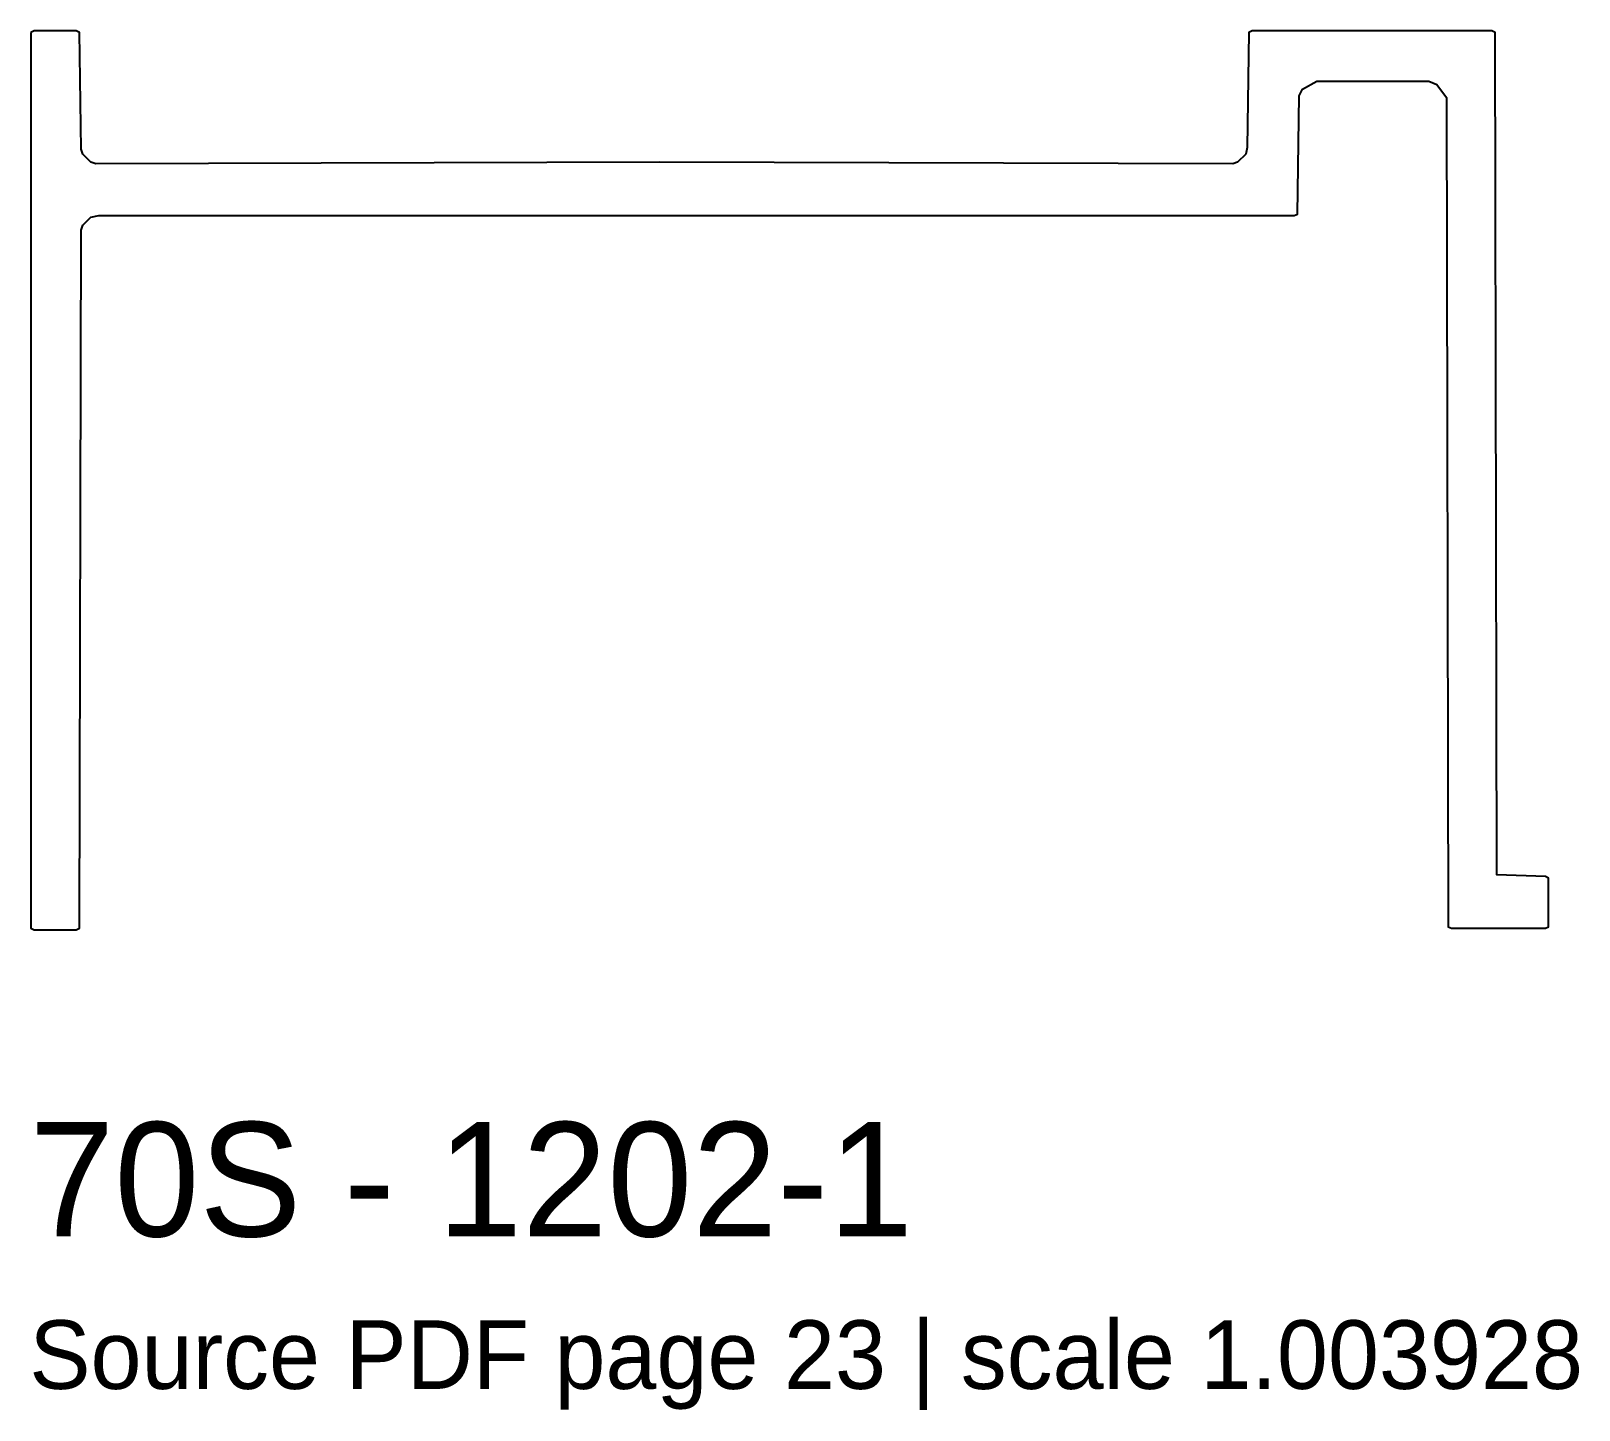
# Model space of a CAD drawing. Header units: millimetres. Extents: x 0 to 40.7, y -12.6 to 23.6.
import ezdxf

# ---------------------------------------------------------------- set-up
doc = ezdxf.new("R2010")
doc.units = ezdxf.units.MM
doc.layers.add('INFO', color=7, linetype='Continuous')
doc.layers.add('PROFILE', color=7, linetype='Continuous')

msp = doc.modelspace()

# ---------------------------------------------------------------- linework, layer by layer
at = {"layer": 'PROFILE'}
msp.add_lwpolyline([(0.042, 23.587), (0.042, 0.085), (0.127, 0.042), (1.232, 0.042), (1.317, 0.085), (1.36, 18.402), (1.402, 18.53), (1.615, 18.742), (1.827, 18.785), (33.192, 18.785), (33.277, 18.827), (33.32, 21.93), (33.405, 22.1), (33.787, 22.312), (36.72, 22.312), (36.932, 22.227), (37.187, 21.887), (37.23, 0.127), (37.315, 0.085), (39.78, 0.085), (39.865, 0.127), (39.865, 1.402), (39.78, 1.445), (38.505, 1.487), (38.462, 23.587), (38.377, 23.63), (32.087, 23.63), (32.002, 23.587), (31.96, 20.57), (31.917, 20.4), (31.705, 20.187), (31.577, 20.145), (16.532, 20.187), (1.742, 20.145), (1.615, 20.187), (1.402, 20.4), (1.36, 20.527), (1.317, 23.587), (1.232, 23.63), (0.127, 23.63)], close=True, dxfattribs=at)

# ---------------------------------------------------------------- texts
at = {"layer": 'INFO'}
for s, height, p in [('70S - 1202-1', 3, (0, -8)), ('Source PDF page 23 | scale 1.003928', 1.8, (0, -12))]:
    msp.add_text(s, height=height, dxfattribs=at).set_placement(p)

doc.saveas('drawing.dxf')
